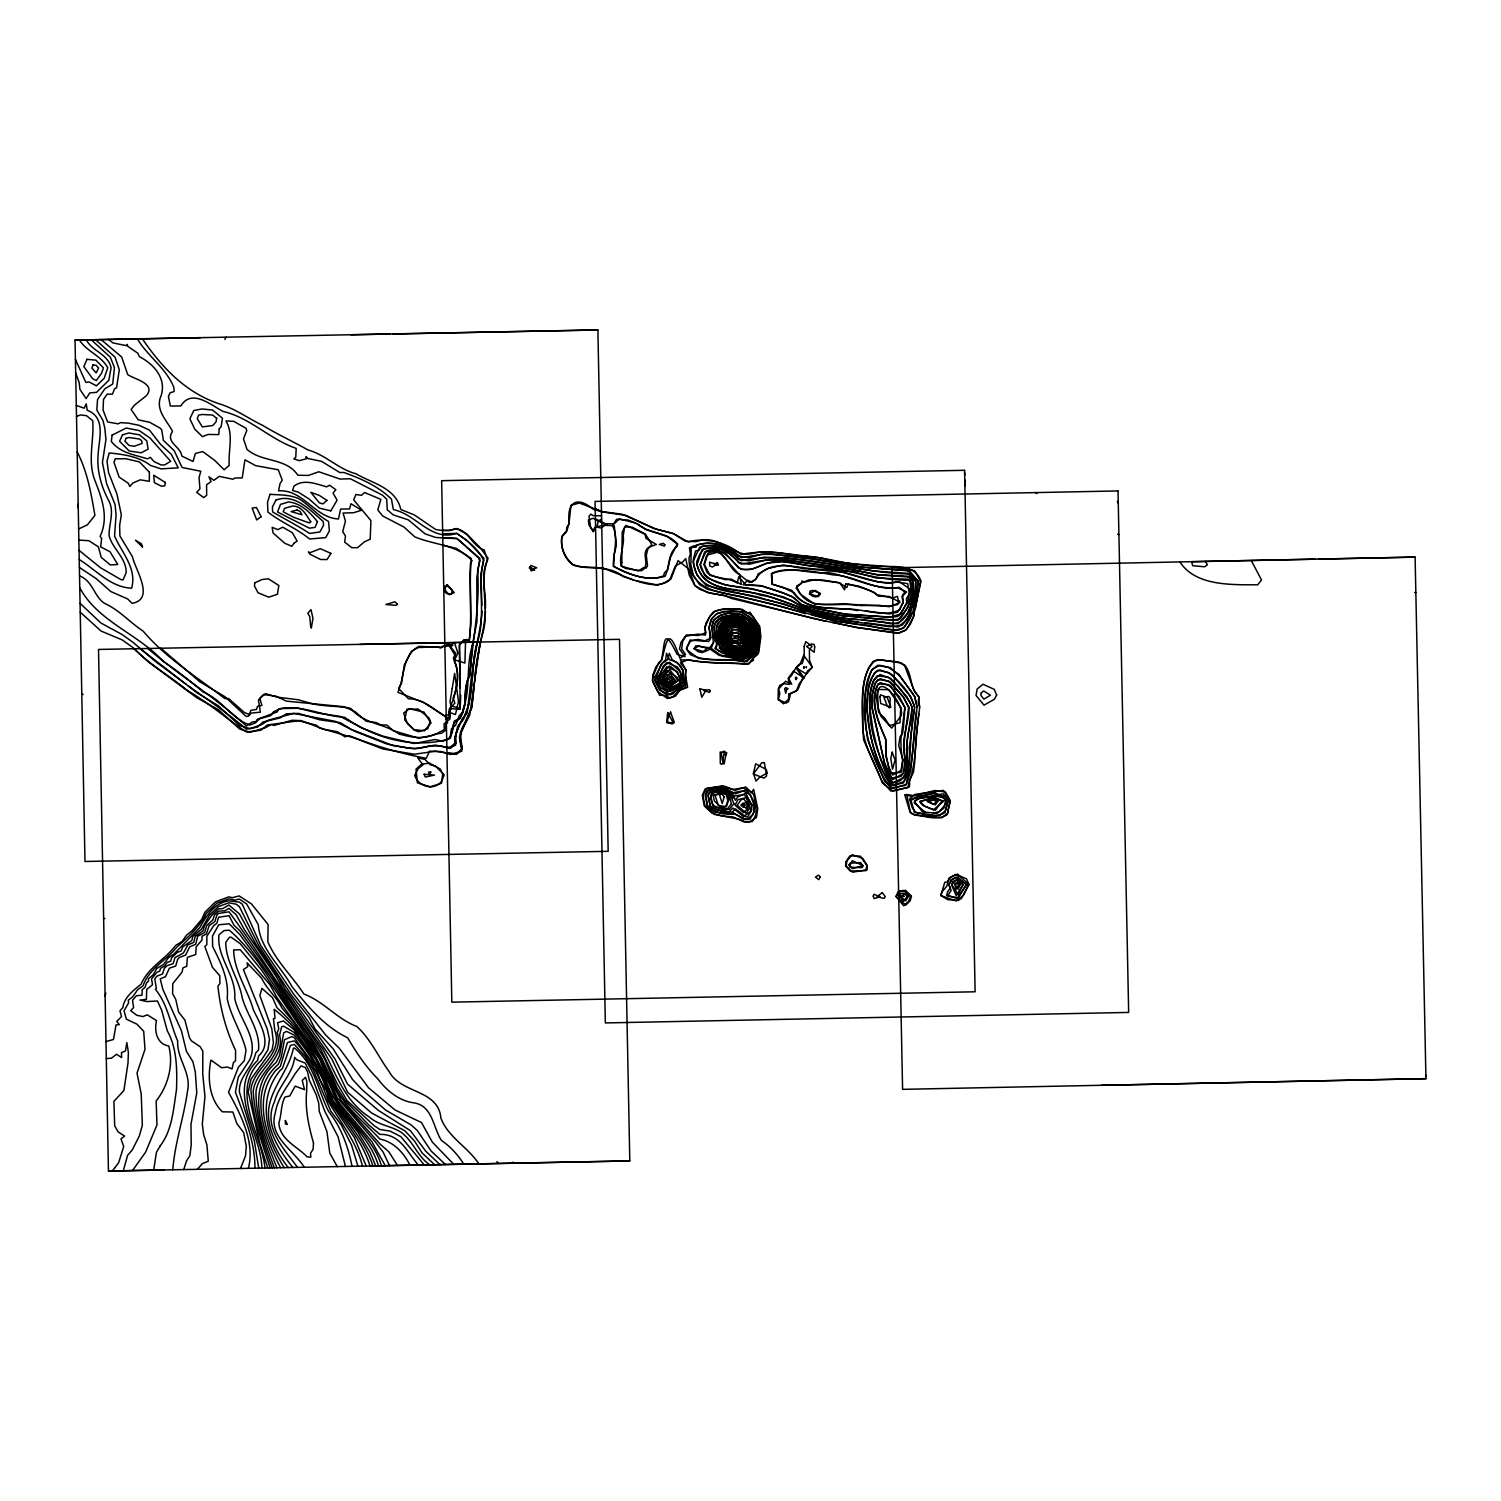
<?xml version="1.0" encoding="UTF-8"?>
<svg xmlns="http://www.w3.org/2000/svg" width="1501" height="1501" viewBox="0 0 1501 1501"><rect width="100%" height="100%" fill="white"/><g stroke="black" fill="none" stroke-linecap="round" stroke-linejoin="round"><path stroke-width="1.5" d="M481.896 605.391L480.958 573.532L483.735 560.492C478.144 548.653 467.355 540.454 456.698 533.38L442.682 533.887M485.348 608.712C486.718 592.67 479.701 575.558 487.487 560.417L484.241 549.966C472.027 546.27 468.725 530.172 455.704 528.577C449.137 531.073 442.401 530.998 435.59 529.421L414.276 514.918L400.823 509.496C395.964 487.825 372.267 483.322 355.868 473.734C338.363 469.138 325.361 454.672 307.893 449.944C293.145 441.519 277.422 434.371 262.9 425.496C248.153 418.46 235 408.478 218.771 403.656C185.599 392.53 161.695 367.332 142.351 338.794M866.978 708.172L868.516 685.844L871.368 678.283L875.665 672.11L880.018 669.971L890.618 673.686L893.358 676.163L910.788 696.802L914.766 707.215C908.687 732.169 913.34 759.675 903.339 783.034L890.693 785.229C876.171 762.564 868.404 735.19 866.978 708.172C869.548 735.134 874.595 765.078 892.87 785.717L903.996 781.571L907.805 774.929L909.7 759.769L909.25 747.517L914.484 709.335M916.698 711.455L910.788 770.238L908.574 777.743L905.741 785.323L890.75 788.138C867.034 755.341 856.452 708.941 871.556 670.347L877.729 665.243L888.311 667.42L899.005 674.456L914.691 696.708L917.055 707.159M918.912 713.575C915.347 735.828 916.942 759.468 909.644 780.764L909.475 786.824L892.964 791.14L882.288 782.847C874.839 761.532 860.392 742.226 862.925 718.735C863.488 699.522 859.229 675.15 874.783 660.984L879.811 659.765L900.919 662.917L905.047 665.431C912.589 674.887 909.475 688.227 918.8 696.633L918.199 702.599L919.719 707.102L915.891 738.661L914.634 762.958L913.49 772.152L909.343 780.764L908.143 787.612L890.806 791.046L882.025 781.308L863.525 739.712C862.662 715.733 858.928 690.441 868.741 667.664L873.038 661.491L877.616 659.633L898.761 662.129L904.559 665.431L914.015 690.366L918.668 696.633L919.588 707.102M224.869 339.432L226.013 337.2M465.516 642.372L464.897 663.029L454.69 659.858L457.899 653.01L454.409 642.578M471.652 684.512L468.518 705.564L463.509 719.317L458.912 725.208L454.916 737.31L456.304 743.295L450.675 748.173L446.848 747.329M474.26 684.456L471.933 706.821L459.437 737.216L462.214 748.961L456.379 753.671L446.96 753.164M912.176 612.821L904.221 627.474C890.131 633.947 874.22 624.848 859.435 624.378M914.147 612.783L913.846 616.123L906.454 629.632L899.268 633.028L858.14 627.718L813.504 618.581L724.551 595.597L710.236 593.158L699.635 589.199L694.982 585.69L688.715 568.973L678.039 560.605L671.041 578.823L664.511 582.838L657.494 585.127L636.386 580.793M140.25 648.732L196.894 692.674L218.17 705.639L239.597 725.565L250.16 728.679L262.206 724.27L268.585 720.086L293.802 713.407L334.986 721.268L355.399 731.55L387.183 744.121L408.31 748.098L418.835 748.455L429.305 746.185L439.812 745.828L447.579 747.854L455.591 745.246L454.597 739.993L457.655 726.578C476.455 704.476 469.607 671.547 476.567 644.83C486.812 616.873 476.736 586.384 483.979 558.353L467.355 540.867L456.698 533.343C431.181 542.086 416.434 514.224 393.375 509.627L391.442 499.158C378.346 486.118 361.047 478.65 343.823 472.459L339.864 472.571L321.552 461.351L308.043 458.518L305.941 456.623L306.636 458.687L299.374 460.638L293.84 458.95L295.791 457.186L296.185 448.367C269.955 439.437 249.992 417.597 223.03 411.443C210.891 404.932 191.453 388.29 180.889 405.945L170.363 406.058L168.412 396.414L170.12 392.755L174.078 391.573L173.91 387.577C166.367 368.233 147.849 356.544 137.398 338.888M472.459 676.444C472.74 654.061 480.902 633.084 481.971 610.869M474.841 678.733C476.061 655.712 484.091 633.816 485.48 610.794M183.741 1169.617L186.537 1160.836L189.858 1155.714L191.227 1144.869L190.965 1124.362L196.781 1092.934L195.299 1072.07L192.897 1061.676L186.443 1051.357L181.358 1030.587L162.783 989.178L160.232 978.783L165.485 976.719L169.425 968.164L175.711 966.044L177.587 959.608L179.163 957.525L185.636 955.086L189.614 946.887L195.712 944.26L197.625 936.305L204.718 932.402L206.613 925.685L212.954 919.832L214.399 915.103L218.527 911.145L224.869 910.788L228.94 908.386L236.107 914.672L244.288 929.419L276.222 976.551L282.826 988.596L331.815 1059.012L347.65 1092.315L371.573 1113.01L404.745 1130.685L414.426 1140.929L422.119 1152.956L434.69 1164.757M477.318 642.128L471.502 676.294L467.167 713.106L462.364 718.754L459.175 725.921L456.435 732.92L455.31 742.695L449.925 747.779L435.102 745.078L414.257 748.886L393.262 745.678L351.084 729.355L340.483 722.75L319.507 719.767L298.455 713.407L286.447 713.782L280.087 717.928L262.975 722L257.609 727.084L246.427 729.186C227.964 713.407 208.076 699.991 188.282 685.901M153.702 1170.18L156.404 1152.412L160.194 1145.826M105.126 996.157L105.745 992.968M123.326 1170.761L127.547 1155.47L132.332 1149.804L139.312 1136.013L142.351 1125.3L141.225 1093.985L137.023 1073.196L144.997 1049.255L143.702 1031.3L136.947 1024.151L126.384 1019.179L124.039 1010.792L128.636 1002.818L128.26 1000.266L132.857 996.626L137.698 989.647L143.027 985.894C148.768 968.839 166.086 960.602 176.818 947.131C187.663 937.318 199.821 927.074 206.256 913.415L216.894 903.133L228.752 898.855L235.094 900.112L239.241 899.024L246.689 904.034L258.266 924.691C260.048 949.195 280.95 966.212 292.001 986.682C307.836 1006.364 324.291 1026.553 347.707 1037.81C356.225 1052.464 365.794 1066.817 377.914 1078.994C386.789 1090.72 399.304 1101.19 414.445 1102.916C432.87 1106.293 433.076 1127.683 441.407 1140.404C450.638 1146.689 457.843 1154.813 463.828 1164.194M913.771 607.811L918.518 581.206L907.467 570.455L862.906 567.322L814.705 559.066L774.403 554.469L763.352 554.169L741.062 557.603C730.086 547.584 714.551 540.341 699.541 544.413L691.229 546.739L690.873 564.77L693.443 575.221L699.541 584.583L707.44 589.293L773.54 604.378L834.65 620.926L893.864 629.951L898.123 630.195L902.851 628.262C915.404 616.067 915.91 597.323 918.049 581.225L909.606 570.905L860.242 566.946L812.304 558.822L771.645 554.282L761.007 554.413L748.999 557.715L738.417 556.064C728.023 545.295 711.68 540.679 697.252 544.882L696.051 547.133L689.428 547.715L690.347 554.301L689.072 557.64C688.302 587.641 715.958 592.238 739.224 596.122C761.363 601.545 783.635 606.911 805.286 613.665M915.216 609.2L920.507 581.168L914.709 570.793C884.295 563.438 851.499 566.928 820.934 557.94C794.31 555.314 767.593 548.897 741.006 554.432C728.341 543.456 711.324 539.159 695.357 540.398L688.19 541.955L673.555 533.643L656.387 529.178L622.089 514.186L600.438 511.409L595.203 508.483M480.282 642.072L469.644 715.47L460.263 732.844L462.195 749.299L456.642 754.215L435.234 751.307L414.351 754.234L382.868 748.98L354.33 737.985L319.657 728.023L316.448 725.189L298.586 720.761L267.272 725.002L260.911 730.255L246.483 732C226.557 718.791 208.695 702.806 187.756 690.741C170.288 676.182 150.213 664.999 134.114 648.77M78.24 507.976L78.165 504.092M254.945 1168.247C255.189 1141.98 244.475 1116.444 235.413 1092.184L238.227 1077.268L249.26 1060.607C260.105 1039.311 238.621 1018.973 234.738 998.24C236.501 975.462 216.35 957.15 218.977 934.823L224.137 930.564L229.372 930.207C261.136 957.901 279.299 997.246 304.572 1030.568C317.799 1048.843 327.049 1068.637 335.924 1089.051C346.862 1108.564 364.856 1122.898 379.959 1139.071C393.881 1141.905 403.994 1153.068 409.998 1165.245M460.769 695.226L460.113 708.266L450.675 705.92C456.811 691.267 460.995 673.123 453.321 658.095L455.779 653.348L448.349 644.004L444.896 646.8M460.207 687.739L459.193 645.468L463.884 639.67L469.306 640.552L470.901 623.891L470.094 573.382L470.47 563.438L472.121 560.717C457.073 544.394 433.808 545.032 414.708 536.795L403.994 527.057L382.755 516.025L377.783 509.946L380.86 499.364L364.649 492.534L361.328 495.386L355.925 494.448L353.692 499.889L370.916 520.603L370.203 539.159L364.518 541.767L357.594 547.677L351.834 547.677L344.686 542.161L345.474 536.007L342.716 531.673L345.436 521.091L343.072 513.042L353.486 512.742L361.591 510.246L350.971 503.736L349.545 508.952L340.577 509.064L338.532 518.99C314.572 517.826 303.634 489.345 278.567 490.808L280.087 483.36L282.263 480.207L278.267 469.775L255.62 465.629L244.944 459.831L242.243 477.881L234.831 478.012L232.955 479.251L219.24 476.361L213.855 480.376L208.902 476.755L211.059 481.577L206.556 484.823L206.706 495.274L203.667 497.6L196.687 492.384L199.952 488.782L199.033 477.562L200.815 471.258L182.053 467.468L174.229 450.713L163.403 440.393L161.714 429.905L160.288 428.235L149.65 422.288L138.223 419.83L131.112 409.435L134.527 405.082L146.31 395.776C156.536 383.637 134.734 379.453 127.716 374.593L121.675 356.994L101.074 339.582M115.052 1167.572L118.654 1162.637L123.701 1146.52L120.999 1138.94L124.602 1136.069L118.072 1131.867L114.695 1125.825L113.888 1101.359L123.908 1090.495L128.017 1062.914L128.392 1052.464L126.834 1042.576L125.465 1051L121.506 1052.595L121.6 1057.548L116.59 1054.265L111.543 1058.13L106.308 1058.599M248.378 1168.36C255.17 1142.205 240.892 1114.643 228.546 1092.315L238.434 1067.211L244.307 1060.7L245.995 1050.212C241.811 1032.238 230.704 1016.721 227.195 998.371C229.184 979.403 220.853 962.76 212.598 946.456L212.485 936.005L218.79 924.766L229.24 923.828L239.916 934.616L272.169 978.952L290.012 1007.603L318.475 1048.824L324.591 1059.143L337.106 1088.094L345.08 1100.514L369.227 1125.356L379.866 1134.381C400.429 1133.837 407.015 1152.149 418.347 1165.076M473.565 642.203C465.197 663.367 471.201 688.321 463.134 709.222L462.965 711.906L459.231 715.733L455.647 725.171L451.463 728.754L450.112 737.704L443.058 741.175L435.009 739.543L414.145 743.502L382.605 736.072L361.516 727.835L340.371 716.446L317.705 713.05L298.343 708.247L281.006 708.566L273.595 711.68L270.724 715.639L259.598 718.754L256.746 721.474L252.318 722L246.37 725.959C215.675 697.515 179.613 675.919 147.886 648.507M240.498 1168.51L245.489 1155.958L246.314 1146.483L243.725 1132.692L236.802 1123.48L232.861 1112.016L222.392 1111.809C208.883 1098.676 207.401 1077.568 210.928 1060.044L221.529 1067.699L227.589 1067.061L232.036 1068.956L233.462 1062.464L235.507 1060.869L235.601 1050.419C225.957 1030.305 220.14 1008.165 217.926 986.063L219.915 983.624L219.765 975.706L212.467 967.338L204.849 946.606L206.8 944.673L206.913 936.117L213.761 925.554L216.744 923.471L218.639 917.205L229.09 915.741L233.95 925.16L239.841 930.714L272.507 976.626L291.851 1007.565L320.557 1048.786L337.012 1083.328L347.031 1100.477L373.993 1125.581L379.772 1129.427L390.279 1131.172L400.861 1136.651L424.295 1164.964M132.538 1170.499L145.559 1152.243L156.967 1125.018L156.16 1100.965C168.074 1085.842 173.722 1065.091 168.769 1045.972C156.573 1044.114 154.134 1030.53 156.517 1020.605L147.248 1014.826L142.97 1016.571L136.779 1015.276L130.718 1010.661L133.608 1007.603L132.501 1000.191L136.403 995.763L142.032 995.182L142.201 989.572L144.884 987.677L146.629 982.667L148.655 981.054L148.299 979.008L152.989 974.975L156.817 968.408L163.44 964.524L168.431 957.732L173.891 954.054L199.783 927.674C206.012 916.248 214.455 902.908 228.79 900.806L239.297 902.12L242.261 904.127L260.78 945.517L293.389 993.775L325.604 1034.921L339.432 1048.411L368.495 1087.756L395.044 1109.99L421.518 1122.56L432.382 1142.186L453.827 1164.382M453.377 642.597L450.882 646.274L443.639 645.749L441.219 647.25L418.967 646.368C401.818 655.299 404.857 676.763 397.896 692.299L423.826 702.618L445.009 716.258L447.598 722.638L446.266 723.782L445.29 730.349L441.819 733.201L434.896 734.177C423.451 739.918 410.842 737.16 399.153 734.027C384.068 723.182 363.824 724.139 350.671 708.397C337.106 705.508 322.302 706.915 308.718 702.768L298.192 699.747L277.216 697.158L265.471 693.65L259.767 698.415L261.924 705.357L257.459 706.446L256.521 709.429L250.855 710.367L248.716 716.052L246.183 716.484L224.869 696.689L199.689 681.717L160.87 648.244M112.143 1170.968L115.033 1167.59M160.213 1145.807C172.315 1130.309 173.459 1108.62 176.499 1089.745C177.156 1070.044 177.156 1048.336 167.286 1030.849L161.62 1010.079L157.436 1000.979L146.985 1001.561L139.912 1000.041L146.404 999.385L146.704 989.478L152.52 984.769L151.545 978.952L156.892 972.273L159.706 971.166L160.569 968.333L164.829 965.837L167.174 962.366L170.664 961.203L171.677 957.676L177.456 952.291L181.246 950.865L182.653 947.018L191.809 940.527L192.803 936.399L201.415 929.25L209.465 915.197L218.452 906.623L228.827 902.776L236.276 904.24L239.372 906.66L258.716 945.574L291.438 995.163L309.3 1017.678L315.004 1028.842L332.941 1048.542L352.529 1079.482L362.154 1089.745L385.757 1110.158L411.105 1124.906L417.259 1130.441L431.143 1151.042L445.516 1164.551M197.325 1169.354L202.429 1163.594L208.264 1161.211L206.913 1144.944L203.629 1134.568L202.297 1124.136L204.962 1096.574L202.729 1073.928L202.804 1051.056L200.196 1046.741L191.415 1040.831L189.558 1037.96L184.886 1020.061L178.6 1012.049L175.73 999.366L172.634 993.831L172.746 983.699L182.053 972.123L182.953 967.901L186.706 966.344L187.381 957.375L195.712 954.505L196.181 946.775L201.978 940.039L202.035 936.211L206.35 933.997L209.146 925.629L214.849 921.652L216.857 915.047L218.564 913.415L229.015 911.801C261.53 956.024 290.162 1004.15 322.64 1048.749C335.886 1072.99 344.367 1100.965 369.058 1116.819C378.083 1125.15 390.541 1125.694 400.767 1132.054C413.075 1140.722 417.278 1156.445 429.793 1164.851M601.62 518.952L598.205 521.222L596.966 526.701L594.452 527.92L593.345 531.542L588.88 524.825L588.411 520.134L593.083 518.22L603.702 523.624L614.228 523.849L619.313 518.914L635.242 522.911M446.304 719.711L450.356 716.409L449.625 709.992L448.611 715.32L446.21 714.757M446.698 739.505L450.488 737.704L454.428 720.893L460.3 718.341L464.691 705.639L465.385 690.254L467.036 681.548L469.982 675.037L472.271 645.392L476.98 621.452L476.811 577.716L479.87 558.447L456.792 538.334L442.757 537.714M443.714 586.797L447.204 585.484L452.27 590.456L451.294 594.396L447.354 593.158L443.733 587.698M76.495 416.434L80.472 414.951L86.458 415.683L92.724 420.693C94.338 440.468 87.189 460.826 94.938 480.526C102.012 498.707 108.991 517.263 100.135 536.326L101.636 538.634L100.642 546.852L110.08 551.805L117.735 564.47L110.323 564.958L101.224 557.359L98.428 546.889L88.84 540.698L78.859 540.116M105.989 1041.6L113.457 1039.48L116.027 1024.902L119.348 1024.639L116.759 1021.374L121.543 1016.515L119.967 1010.867L122.857 1007.509C124.283 997.096 133.514 990.379 141.169 984.112C148.017 967.582 165.223 959.42 175.617 945.48L182.109 941.446L186.387 935.311L192.147 930.601L201.772 919.344L204.98 912.176L215.525 901.82L228.715 896.904L232.542 897.654L239.166 895.928L251.474 903.94L268.097 924.503L267.835 941.765C276.353 961.634 292.564 976.532 303.877 994.037C323.503 1001.261 336.974 1018.973 356.844 1026.496C370.747 1039.124 378.214 1056.648 389.134 1071.583C401.142 1094.041 438.179 1088.976 440.9 1118.057C447.973 1137.214 467.956 1147.045 478.875 1163.894M1414.636 592.501L1415.837 592.388M78.652 528.952L87.358 524.881L94.901 515.387C91.298 494.148 87.358 471.314 77.189 452.026M350.953 334.779L389.735 334.029M392.981 333.972L597.886 329.957L608.168 851.33L84.975 861.48L75.05 340.089L597.886 329.957M1415.105 557.115L892.101 567.81L902.589 1089.351L1425.95 1078.656L1415.105 557.115L1318.572 559.104M1192.057 561.712L1315.101 559.179M359.902 644.417L478.556 642.109M1101.415 1085.336L1425.95 1078.656M164.022 1169.992L108.447 1171.043L98.522 649.445L619.5 639.332L629.801 1160.93L370.015 1166.014C362.435 1141.192 344.986 1121.829 330.689 1100.796C323.184 1076.761 310.876 1054.227 294.196 1035.052L286.485 1031.375L283.689 1032.894L279.58 1055.484L276.165 1062.445C243.687 1089.895 263.895 1135.544 276.991 1167.816M75.05 340.089L200.59 337.687M108.447 1171.043L629.801 1160.93M859.923 605.597L878.723 605.259L889.267 606.723L899.812 602.576L899.662 600.982L898.724 601.638L889.061 596.479L878.535 596.216C870.449 588.598 858.572 587.172 848.178 584.039L846.827 587.585L839.19 582.801L815.118 579.649L804.649 582.088L802.078 581L801.196 583.57L796.599 586.028C805.906 614.228 836.564 600.888 857.69 605.503M865.458 610.907L889.418 613.965L897.748 612.202L903.227 602.501L902.608 595.09L904.878 591.976L899.399 587.36C874.708 590.737 851.874 576.384 827.82 572.538C809.039 574.677 788.813 564.789 771.42 573.663L772.002 584.152L783.728 587.698L794.348 592.97C808.57 613.909 836.489 605.71 857.803 610.626M103.644 918.499L104.826 918.499M596.385 567.678L603.158 568.11L633.422 580.043M859.229 617.436L897.917 620.194L908.199 606.967L911.576 591.844L909.906 581.394L907.636 579.161L875.965 578.035L854.857 571.994M861.968 620.044L898.198 623.816L907.692 612.915L910.863 605.053L913.527 591.807L912.12 585.671L912.796 581.337L907.58 576.215L875.909 574.527L854.726 569.967L788.475 560.079L766.786 559.929L749.13 564.263L738.567 562.781C730.762 551.036 715.621 544.769 702.149 549.572L697.064 564.657C703.444 594.058 738.867 586.178 760.294 595.165C782.678 597.923 801.553 611.151 823.955 613.759C845.307 621.264 868.46 618.318 890.187 623.759C910.507 624.904 914.616 596.46 913.152 581.319L909.7 577.097L878.104 574.902L846.433 568.673L779.357 559.235L769 559.573L741.194 564.057L729.205 553.531L719.861 548.691L713.857 547.846L704.044 548.728L699.841 554.113L696.558 562.125C702.468 596.76 748.324 587.116 773.428 598.017C800.652 607.699 828.533 618.093 857.972 619.481M864.707 622.652L898.048 627.043L905.703 620.682L909.737 614.247L915.46 591.769L915.685 581.262L909.644 573.982C853.187 573.157 797.406 549.704 741.138 560.774C730.799 549.516 714.814 542.33 699.691 547.227L693.124 561.543L693.631 564.714L697.083 575.146L706.296 585.465L784.047 603.984L805.249 611.77M601.563 515.856L593.026 515.575L590.812 514.111L588.992 516.325L590.55 526.832L593.345 531.542L595.522 526.945L603.74 525.256L614.265 525.763L616.386 545.257L614.115 555.089L613.703 566.309C628.544 575.089 647.85 581.243 664.999 576.346C669.971 566.74 667.438 553.344 677.176 546.289L677.72 544.056C666.763 531.523 649.389 534.093 637.156 523.868M857.934 617.117L836.864 615.185L805.174 607.98L783.916 597.098L752.207 588.73L725.865 585.071L707.215 577.979L704.438 574.996L700.479 564.582L704.588 551.918L717.215 550.173L725.771 553.588L738.661 568.016C753.314 574.451 764.422 559.911 779.282 561.58C792.059 561.018 803.954 566.421 816.6 566.402C848.215 569.104 878.047 580.737 909.756 580.212L910.713 581.375C914.803 594.996 908.124 608.337 900.037 618.956C881.969 622.127 863.507 615.654 845.101 616.292C827.276 612.108 806.938 611.733 792.04 600.494C774.647 594.865 757.236 589.161 739.055 587.323C723.989 584.752 704.138 582.294 699.954 564.601L706.296 550.886C722.413 545.182 730.593 561.055 741.306 569.442L751.813 569.329L766.298 563.269L781.833 561.599L854.688 572.012M858.028 621.846C825.7 619.951 796.037 606.704 764.985 599.368C739.637 589.18 693.781 597.023 693.406 559.104L695.582 550.905L698.866 550.323L701.793 546.57C715.245 543.118 729.861 548.916 738.492 559.423L749.074 560.849L763.896 557.171L786.092 557.809L875.383 571.13L907.523 573.269L915.685 581.262C915.385 596.572 913.208 613.496 901.97 625.335L889.661 626.743L834.594 618.862L811.253 612.727M858.065 624.21L836.976 621.32L811.722 614.828M933.453 813.204L939.382 811.647L943.904 808.12L945.911 801.009L943.679 797.444L933.097 795.661L919.381 798.344L914.522 801.647L922.627 811.985L937.149 813.336C946.005 804.968 951.803 798.757 935.123 795.136C930.282 799.17 914.428 795.905 914.24 802.997L925.291 812.266M722.506 816L733.07 816.919L743.708 821.854L749.9 821.591L756.429 817.538L757.78 808.551L753.615 789.301L751.776 792.509L743.033 787.781L732.526 789.582L721.906 785.886L705.076 789.057L702.337 795.399L704.269 805.849L711.887 813.092L722.469 815.981M442.607 530.191L449.212 530.641L456.604 528.596L467.224 534.356L480.358 547.94L488.069 558.278C478.031 583.007 490.902 610.776 481.821 636.293C475.798 660.065 474.748 684.625 471.408 708.847L461.576 729.317L459.756 739.88L461.801 751.232L450.506 754.515L440.619 751.494L429.586 751.175L426.228 758.286C399.791 753.464 374.087 745.565 349.039 735.603L344.986 736.86L337.444 731.737L323.803 729.28L301.307 720.63L292.076 720.274L274.101 725.396L271.118 724.533L265.658 727.591L250.235 732.282L239.653 729.054L218.245 709.523L196.987 697.89L148.111 661.716L132.932 647.55L122.275 639.933L101.074 631.058L80.228 612.183M442.908 545.144L456.435 548.409L471.352 558.616C468.687 585.409 472.421 613.29 469.306 640.327L466.079 639.464L459.662 643.591L460.132 709.354L449.606 708.528L454.841 703.237L453.246 697.909C457.317 686.276 460.056 672.88 454.296 661.416L455.328 655.768L449.85 646.818L452.908 645.299L448.349 644.323L440.431 648.057L437.879 646.912L418.385 647.494L411.48 651.171L404.332 664.924L401.593 682.936L398.591 688.452L408.46 698.791C425.046 698.922 435.459 711.493 449.118 718.379L449.568 708.51L449.962 719.035L444.052 723.82L444.352 729.655L434.164 734.946L418.629 738.154L393.168 730.668L386.826 725.039L380.841 724.908L376.263 722.581L366.375 721.324L355.005 711.587L344.404 706.783L286.447 701.155L275.884 696.145L263.463 694.513L258.435 699.991L260.405 712.187L250.629 713.125L249.898 714.757L244.363 712.487L228.565 698.528L224.794 698.565C196.987 676.876 166.273 658.451 143.139 631.133C129.799 622.333 119.273 609.95 104.47 603.327C94 596.46 92.818 580.756 79.534 575.915M602.595 568.654C592.689 566.065 582.594 568.635 572.969 564.564C564.038 558.653 560.567 547.021 561.899 536.776L566.402 531.898L566.796 527.301L568.935 523.999L570.999 505.349L579.33 503.041L603.477 512.066L626.555 515.575L653.498 528.427L673.461 533.643L685.394 541.261L695.957 541.598L702.768 539.872C722.056 537.208 735.434 559.122 754.215 553.025C771.289 549.085 788.757 555.708 805.943 556.214C825.925 557.303 845.082 564.376 865.158 564.995C883.282 570.192 912.927 558.841 920.995 581.168L913.19 617.549L910 624.791L905.178 630.476L897.373 633.309L855.87 627.324L831.967 622.24M595.559 526.72L600.756 527.958L606.61 524.468L595.409 518.858M1117.663 534.225L1118.92 534.525M826.469 621.395L731.362 598.392L724.551 595.597L707.515 592.52L694.963 585.69L689.315 575.296L685.732 558.56L682.767 561.918L675.337 566.027L669.596 580.193C655.562 590.343 637.737 580.624 623.196 576.609C608.449 564.02 589.443 570.68 572.969 564.976C564.995 557.603 559.592 547.039 562.068 536.007L567.022 530.472L569.254 522.329C566.515 502.235 577.247 495.499 592.914 509.12L601.469 511.597M76.288 405.439L84.15 408.178L86.232 403.938L87.208 410.28C105.558 417.128 99.385 437.617 98.316 452.176C96.327 469.269 100.942 486.418 109.123 501.353C114.432 512.348 108.916 524.037 109.066 535.463C112.237 548.728 126.347 557.715 126.197 572.613L123.044 579.911L121.131 579.705L100.717 567.885L79.046 550.36M81.786 693.912L83.137 694.531M1035.54 492.609L1036.853 493.548M79.234 559.554C96.139 569.967 110.736 587.416 131.638 588.186C137.135 568.429 121.9 552.875 114.564 536.063L116.065 514.974L115.052 504.467L106.59 483.585L102.443 462.608L105.952 439.512L104.77 428.048L102.987 420.505L96.814 410.054L97.546 399.566L104.77 388.89L112.688 384.05L114.47 367.67L110.342 357.219L91.205 339.77M79.384 567.453L96.045 578.504L110.83 591.563L127.641 598.955L132.088 603.327C155.579 599.274 134.977 569.217 132.463 556.758L119.892 535.951L119.63 525.425L121.337 514.881L116.909 493.904L108.56 472.646L107.003 461.182L109.198 452.964C123.382 454.315 139.161 456.567 150.475 465.441L161.057 468.856L178.244 467.862L171.302 454.315L160.588 444.409L149.481 430.149L139.199 425.346L128.654 423.207L120.568 422.625L118.147 423.864L107.603 421.95L103.062 409.979L103.494 399.454L107.078 394.181L112.425 394.125L114.639 388.703L116.571 387.783L119.311 369.771L115.033 357.125L95.482 339.695M186.218 684.362L155.579 661.566L132.838 642.203L122.163 634.567L100.923 623.028L80.06 603.327M108.504 339.451L112.856 342.885L126.478 345.68L127.153 344.386L127.829 346.356L137.829 353.223L139.405 356.656C155.11 364.781 167.906 380.335 160.1 398.365C156.385 411.368 167.211 420.955 172.521 431.369C164.941 442.401 180.739 446.341 181.846 456.098L193.029 461.445L195.411 453.415L202.785 451.576L214.774 460.469L224.156 469.775L229.221 465.348C228.058 450.469 233.968 434.727 225.976 420.918L233.743 421.349L246.033 428.292L246.764 430.618L243.5 438.855L246.971 449.324C261.831 462.664 286.128 457.449 297.855 475.235L308.38 475.423L318.812 471.764L339.995 479.063L350.352 478.763L382.361 495.105L386.733 499.233L387.239 509.758L393.243 514.899L408.31 519.871L425.158 533.887L435.74 537.489L456.792 538.671L458.631 539.947L478.2 557.64L479.982 560.567L477.562 570.249C480.264 605.766 472.534 639.764 469.982 674.925C460.976 689.447 471.033 713.913 453.771 722.844L452.401 731.85L449.137 739.017C412.794 749.187 375.062 738.417 344.611 717.29C322.452 716.24 300.5 703.8 278.586 709.072L277.31 711.849L257.14 719.411L255.658 722.788L250.104 725.058C231.717 719.26 221.81 699.26 203.442 692.224C190.552 681.323 177.362 670.741 163.29 661.416C137.961 633.722 97.846 621.62 79.759 587.754M439.981 1164.663L425.702 1151.154L410.317 1130.572L378.233 1110.308L347.481 1084.06L334.967 1058.937L285.077 989.046L278.079 976.513L256.652 945.611L239.522 914.015L228.884 904.99L222.636 908.649L218.489 908.874L211.941 915.141L204.511 925.723L203.067 930.826L195.205 936.343L193.76 942.384L187.775 944.973L183.441 952.985L174.942 957.619L173.197 963.623L167.23 965.631L164.322 968.258L162.596 973.943L156.967 976.157L154.772 978.877L156.404 988.502L155.391 989.309C167.662 1004.113 170.307 1023.888 177.7 1041.094C176.649 1058.43 191.209 1072.558 187.663 1090.214C184.004 1116.838 174.848 1142.861 172.784 1169.823M79.422 339.995C86.626 351.553 101.355 355.624 107.753 367.783L104.113 378.383L96.402 385.832L89.122 381.967L85.82 382.38L75.425 359.377M86.27 339.864C92.349 351.403 108.147 354.011 111.112 367.726L108.823 380.316L96.514 392.343L89.76 392.924L86.139 398.628L79.909 389.378L79.215 382.755L75.669 372.83M297.554 1167.422C283.689 1148.34 262.619 1127.476 274.439 1101.884C278.454 1085.617 292.808 1074.209 294.628 1057.342L296.635 1059.687L305.21 1063.121L311.701 1076.048L324.835 1111.34L338.044 1136.707L345.436 1166.502M304.328 1167.29C293.652 1150.141 267.835 1136.463 275.302 1112.86C277.723 1097.55 287.517 1086.705 294.946 1073.984L301.063 1065.86L305.285 1067.549L307.574 1072.108L309.394 1080.326L316.298 1094.998L318.756 1103.31L319.263 1111.453L326.955 1131.679L329.77 1153.012L337.275 1166.652M496.981 1161.586L498.182 1163.519M292.845 1167.515C277.535 1148.396 262.131 1123.911 271.137 1098.601C277.047 1080.908 289.693 1066.761 293.389 1048.261L294.44 1047.979C313.953 1063.721 317.949 1090.026 328.475 1111.265C341.177 1127.157 348.251 1146.858 352.022 1166.371M288.248 1167.59C266.277 1139.784 256.033 1099.877 280.162 1070.438L282.432 1068.468L290.425 1045.409L294.365 1044.415L305.078 1056.441L313.277 1069.8L330.839 1111.228L341.346 1125L351.534 1145.019L357.932 1166.258M512.873 1162.074L513.53 1163.219M1205.528 561.449L1207.367 564.845L1204.59 566.778L1192.695 565.708L1191.588 561.73M397.521 1165.489L388.89 1151.867L380.072 1144.062L341.159 1100.589L326.317 1071.733L322.077 1059.199L261.53 970.04L240.085 943.51L231.023 937.168L229.503 937.243L225.75 942.365C225.844 962.103 238.903 978.821 242.299 998.09C247.196 1015.577 260.592 1031.056 258.491 1049.987L255.677 1053.027C253.012 1067.192 238.415 1076.386 239.428 1092.109L254.363 1140.985L258.735 1168.172M1251.234 560.492L1261.515 579.986L1257.707 584.808C1231.646 584.677 1195.678 586.291 1179.936 561.956M381.442 1165.789C372.867 1135.769 343.166 1118.433 332.115 1090.326C318.869 1059.837 302.208 1029.986 277.085 1007.865L272.525 997.64L261.887 988.352L259.861 995.595L271.812 1028.842L273.407 1042.801L272.056 1049.724L250.967 1079.238L248.209 1091.94L259.973 1143.912L267.797 1167.984M1117.326 501.334L1118.283 503.285M366.244 1166.089L354.236 1137.345L329.357 1100.815L326.674 1090.871L320.032 1080.12L315.754 1067.305L294.252 1037.679L291.888 1036.572L284.496 1039.724L281.231 1057.079L278.248 1064.453C246.689 1091.189 264.758 1137.139 280.574 1167.74M284.158 1167.684C266.84 1139.278 251.755 1099.576 275.677 1070.532L280.349 1066.46L287.46 1042.557L294.309 1040.85C310.444 1057.98 320.782 1078.787 328.044 1100.833C340.183 1122.148 356.581 1141.623 362.473 1166.164M389.566 1165.639L383.074 1151.98L375.212 1141.698L337.293 1097.813L320.82 1059.218L276.878 997.414L270.067 984.9L240.216 949.72L233.631 949.927C234.043 971.166 247.703 989.628 253.369 1009.854C259.429 1022.744 272.826 1043.627 258.66 1055.897L257.553 1060.438C225.732 1091.096 261.155 1132.542 261.868 1168.116M385.269 1165.714L371.948 1141.754L337.275 1100.665L319.563 1059.237L293.952 1022.294L281.775 1007.771C276.522 996.795 266.84 989.272 261.699 978.296L247.046 962.798L247.759 966.663L243.406 969.552L267.197 1028.936L269.486 1039.33L267.985 1049.799L261.249 1060.363C228.715 1090.308 261.38 1133.105 264.983 1168.041M378.458 1165.845C368.852 1133.011 336.881 1113.761 326.505 1081.639C315.773 1053.758 297.949 1027.697 274.195 1009.347L275.002 1018.335L273.426 1018.841L274.833 1030.455C283.614 1055.447 253.631 1067.042 250.93 1089.463C252.581 1116.425 261.831 1142.411 270.142 1167.947M375.719 1165.902L370.053 1152.224L357.519 1131.585L333.316 1100.74L315.773 1059.312L304.834 1044.283L294.083 1029.761L283.445 1020.924L277.535 1022.8L278.773 1028.71L277.216 1032.726C284.477 1057.436 255.245 1069.068 253.219 1091.659C254.964 1118.02 263.275 1143.33 272.263 1167.909M914.522 707.215C910.807 692.805 899.681 681.604 888.423 672.523L877.822 670.234L874.37 673.048C868.966 683.274 866.096 695.376 867.146 707.29M372.942 1165.958C364.818 1141.079 347.05 1121.528 332.002 1100.758C323.634 1075.936 311.514 1052.407 294.14 1032.407L283.558 1026.159L281.663 1026.759L279.599 1035.015C285.228 1058.787 258.51 1070.232 255.977 1091.79C255.845 1118.151 265.095 1143.593 274.383 1167.872M1425.875 1075.148L1425.894 1076.142M964.636 472.44L964.693 475.348M964.787 479.813L964.899 485.836M865.946 726.728L867.634 739.637L884.539 781.27L892.926 788.419L906.735 784.197L906.829 780.82C914.935 757.799 912.345 731.475 917.242 707.159L914.747 696.708L912.026 692.524L899.662 676.032L890.487 667.757L879.924 665.337L872.494 669.09C861.874 686.407 865.083 707.44 865.946 726.728M901.032 749.449L902.57 759.919L901.763 771.233L900.975 772.433L890.449 773.165L885.871 756.054L885.74 739.261C878.61 722.413 868.723 701.793 878.104 683.874L888.667 684.625L899.568 697.027L904.84 707.403L900.881 739.543L901.032 749.449M903.79 749.393L904.897 759.862L903.471 772.865L901.05 776.505L890.543 778.175L885.065 765.566L871.968 708.059L871.33 697.59L875.758 682.486L880.205 678.677L890.787 682.336L903.227 696.952L908.949 707.327C909.231 721.606 902.533 735.04 903.79 749.393M906.529 749.337C907.467 761.457 909.287 784.779 890.618 782.321C881.275 766.035 876.903 747.292 872.813 729.036C870.749 711.493 864.82 690.723 877.184 675.731L888.517 677.251L898.33 686.557L910.113 702.487L911.97 707.271L911.482 717.759L907.692 735.734L906.529 749.337M623.234 535.838C624.641 546.214 618.806 555.708 621.189 566.158L638.394 570.943L643.723 567.547L646.218 568.11L647.494 565.633L646.293 555.164L647.832 549.103L651.79 544.563L645.505 534.206L632.39 527.264L624.604 526.87L623.234 535.838M764.347 762.677L766.655 775.867L763.934 778.156L753.314 773.972L761.795 762.733L764.347 762.677M149.406 472.233L149.312 481.296L140.25 479.832L132.763 483.078L129.855 486.474L128.167 483.172L119.161 477.13L113.982 462.402L115.239 458.799L125.896 458.724L139.424 461.914L149.406 472.233M904.296 740.706C902.57 751.551 908.18 763.371 903.133 773.54L892.739 779.694L884.427 762.808L872.306 708.059L872.644 691.961L874.708 683.649L878.01 679.578L888.592 680.947L903.283 696.952L908.63 707.327L904.296 740.706M906.848 743.145L907.505 759.825L906.079 773.278L903.227 777.762L892.814 782.997C875.758 753.633 862.737 714.195 873.563 680.385L880.111 674.512L890.712 678.433L907.017 696.877L912.27 707.252L906.848 743.145M863.15 865.645L852.455 868.647L849.679 865.908L852.287 860.692L863.15 865.645M867.222 865.552L867.165 869.717L852.53 872.212L846.189 865.983L846.977 860.655L852.174 854.688L862.775 858.422L867.222 865.552M679.521 669.934L682.505 680.366L681.998 684.662L667.288 692.242L657.701 680.854L662.973 666.482L666.707 662.71L677.345 666.894L679.521 669.934M682.599 669.878L682.505 674.85L684.475 680.328L683.781 686.37L667.363 695.395L661.735 691.267L655.412 679.822L660.928 664.511L665.656 659.708L666.519 653.254L669.446 659.633L677.251 662.448L682.599 669.878M685.657 669.802L685.544 688.058L678.715 690.929L673.03 696.67L667.42 698.547L657.607 691.361L652.503 680.966L652.597 677.12L658.864 662.541L661.585 659.802C665.131 642.541 663.01 625.429 677.101 654.398L685 656.669L679.465 648.939L680.966 642.522L685.282 636.349L697.777 634.154L705.489 635.073L705.076 627.456L708.904 617.774L713.444 611.826L721.606 609.35L739.486 608.993L746.954 613.008L750.087 612.277L759.15 626.386L759.994 636.856L757.911 654.323L753.446 657.963L753.371 660.29L746.804 664.286C727.666 661.791 707.478 664.324 688.227 659.746L680.497 662.654L685.657 669.802M722.544 628.206L722.375 637.606L727.385 648L732.413 650.871L742.939 651.472L745.565 650.289L749.975 637.062L746.616 626.63L742.376 622.915L731.831 621.677L727.31 622.483L722.544 628.206M724.007 629.613L723.857 637.569L729.918 648.151L740.312 650.646L742.62 650.008L746.935 643.854L748.793 637.081L744.984 626.668L742.395 624.397L731.869 623.234L728.679 623.797L724.007 629.613M725.471 631.002L725.339 637.55C727.629 651.903 748.267 654.474 747.536 637.099L742.432 625.879L730.068 625.129L725.471 631.002M726.916 632.409L726.822 637.512L732.3 645.824L742.826 646.068L746.316 637.118L742.47 628.075L731.437 626.442L726.916 632.409M728.379 633.797L728.304 637.493L732.263 643.479L742.77 643.103L744.721 639.182L742.526 631.114L731.981 628.994L728.379 633.797M729.842 635.204L732.225 641.115L742.714 640.158L743.877 637.175L742.601 634.154L732.038 632.259L729.842 635.204M731.287 636.593L732.169 638.769L733.651 638.863L742.639 637.193L732.113 635.523L731.287 636.593M747.367 804.986L746.053 808.27L742.582 805.08L745.941 802.059L747.367 804.986M749.562 804.949L749.487 808.364L746.166 813.392L737.216 805.193L740.837 800.071L745.847 797.387L749.562 804.949M751.738 804.911L751.626 810.427L747.611 816.863L746.241 817.013L735.546 808.926L732.094 812.266L714.532 809.621L710.179 805.737L708.003 795.286L709.054 792.847L716.559 789.732L721.962 789.17L731.681 794.817L732.694 798.626L733.97 796.093L744.177 794.573L751.87 804.911L750.312 811.703L743.614 816.619L732.882 808.063L729.054 811.947L722.413 811.685L711.774 807.257L710.179 805.737L708.247 795.286L710.198 791.271L724.664 789.807L733.07 794.779L735.377 800.296L737.685 797.05L745.753 793.297L751.738 804.911M753.915 804.855L753.765 812.473L750.012 819.171L746.278 819.602L735.659 814.368L714.57 812.06L707.553 805.793L705.808 795.324L708.547 789.695L714.12 788.625L724.627 788.006L735.246 793.898L745.697 790.108L750.312 794.442L753.915 804.855M756.091 804.817L755.904 814.518L752.414 821.46L746.335 822.173L739.28 819.171L714.626 814.499L704.926 805.831L702.843 795.38L706.896 788.119L724.589 786.224L735.19 790.352L745.641 786.937L753.577 794.385L756.091 804.817M803.692 655.262L800.221 663.911L796.712 667.607L804.142 677.814L807.576 670.947L812.397 667.288L803.692 655.262M767.105 773.128L759.806 777.105L756.035 781.083L753.389 773.39L755.697 763.784L766.317 769.525L767.105 773.128M310.669 626.386L311.326 628.168L312.959 618.262L310.97 609.594L307.799 613.309L309.713 616.498L310.669 626.386M804.18 646.462L804.217 656.95L802.247 663.48C794.01 665.131 794.723 674.324 788.625 678.264L791.721 684.25L785.605 681.266L778.587 688.94L779.826 693.424L778.456 699.447L786.036 703.106L788.475 701.717L790.652 693.5L797.688 689.972L802.847 677.964L796.037 667.795L806.487 674.024L812.21 667.288L809.489 660.14L809.414 649.764L812.041 646.312L805.831 641.659L804.18 646.462M452.195 688.509L450.037 701.717L451.388 708.209L448.93 712.187L455.441 714.532L458.518 701.549L454.634 673.33L452.195 688.509M712.074 627.324L714.063 640.646L711.324 648.076L698.509 646.312L693.725 648.657L704.213 651.79L711.624 648.601L722 656.181L743.108 659.896L751.1 655.581L753.427 649.839L755.829 636.931L753.802 626.48C746.616 615.729 731.325 612.558 719.917 618.018L714.889 623.497L714.082 627.268L716.896 646.012L715.133 648.244L719.223 651.078L722.244 651.096C729.467 656.838 739.712 659.765 748.38 655.505L754.684 648.732L757.029 640.702L755.416 626.461L752.883 622.84L742.207 614.81L728.304 613.14L719.917 615.391L713.932 619.951L712.074 627.324M714.288 627.268L714.945 637.756L717.009 643.479L715.264 648.244L721.943 653.104C731.193 653.929 741.119 661.847 749.993 654.53C757.161 641.978 758.286 623.459 742.245 616.949L731.7 615.11L721.831 617.23L715.696 621.639L714.288 627.268M716.502 627.23L716.84 637.719L719.973 646.312L719.279 648.151L732.488 655.074L743.033 656.106L748.886 653.46L753.84 636.968L751.532 626.536L742.282 618.45L731.737 617.024L723.201 618.543L717.478 623.347L716.502 627.23L717.253 637.7L719.955 648.151L729.824 654.323L740.425 656.331L747.217 654.398L751.757 648.451L754.421 636.968L750.331 624.341L739.655 617.718L729.786 617.174L721.343 619.369L716.484 627.23M718.716 627.174L718.754 637.681L722.694 648.094L732.469 653.685L742.995 654.567L747.779 652.41L752.414 637.006L749.9 626.555L742.32 619.932L731.775 618.581L724.57 619.857L718.716 627.174M720.93 627.137L720.668 637.644L725.039 648.038L732.432 652.278L742.976 653.029L746.672 651.34L751.194 637.024L748.267 626.592L742.338 621.414L731.794 620.138L725.94 621.17L720.93 627.137M442.701 774.122L441.463 783.259L430.093 786.843L417.391 782.809L416.04 769.131L421.575 764.122L429.624 763.165L440.262 769.019L442.701 774.122M788.794 694.156L788.55 699.241L783.56 703.8L778.137 699.447L778.306 688.959L779.732 685.488L783.147 683.574L789.376 684.418L788.194 678.264L793.447 671.078L804.011 677.945L799.264 683.574L796.374 691.098L788.794 694.156M313.484 1142.88L313.165 1149.184L310.519 1153.387L310.82 1157.177L307.011 1156.783C297.142 1146.276 279.449 1139.615 278.886 1122.673C281.775 1114.286 280.725 1104.961 284.927 1097.043L289.768 1095.993L295.172 1086.124L304.534 1089.67L302.245 1080.457L305.472 1077.286L306.936 1081.752L306.617 1091.677C305.022 1109.389 308.662 1126.106 313.484 1142.88M652.991 674.7L652.691 680.966L659.671 695.301L663.761 695.301L670.253 697.89L675.431 696.201L680.591 689.222L687.646 687.327L685.394 674.887L685.938 669.802L680.328 659.746L691.755 660.402C710.686 663.461 730.349 663.067 749.074 663.93L752.695 657.982L758.718 652.597L760.857 636.837L759.75 626.367L752.751 616.367L742.094 609.293L724.064 609.087L715.264 610.945L710.048 616.217L706.183 622.802L704.832 627.456L705.958 632.878L697.946 635.486L686.595 634.885L682.674 641.415L681.642 648.901L685.563 654.474L679.972 658.301C668.62 626.649 667.232 638.338 661.828 659.783L655.824 667.119L652.991 674.7M654.999 676.613L654.792 680.91L659.577 690.235L670.178 694.757L672.973 693.856L680.535 686.313L685.263 685.056L682.749 669.878L680.103 665.149L672.054 659.596L669.371 653.329L667.682 659.671L662.429 663.142L654.999 676.613M657.006 678.546L659.483 685.919C666.538 694.55 675.3 691.736 680.478 683.424L682.88 682.786L680.234 671.641L669.54 662.204L664.737 665.375L657.006 678.546M659.014 680.46L670.065 689.297C686.257 684.118 680.422 673.499 669.615 665.919L662.466 673.499L659.014 680.46M889.493 707.721L887.222 705.902L883.939 697.327L888.892 696.483L890.299 698.547L889.493 707.721M903.077 760.106L900.863 770.445L892.645 775.041L888.592 766.805L885.778 753.821L885.665 739.261C878.479 722.394 869.905 702.506 877.954 684.606L880.28 682.599L890.862 686.22L904.99 707.403L903.339 728.417L902.345 734.421L900.075 736.653L898.724 745.641L903.077 760.106M621.808 562.462L621.583 566.14L625.617 568.429L641.227 570.793C651.697 565.746 639.745 553.137 648.882 547.265L656.35 544.469L646.049 538.39L644.923 534.206L626.03 525.35L622.202 531.973L621.808 562.462M430.787 772.021L429.849 774.385L428.46 772.077L430.787 772.021M756.936 647.4L756.71 650.665L746.823 661.772C728.454 657.851 707.928 662.992 690.422 654.624L686.332 648.807L690.122 639.989L703.969 641.265L711.099 637.831L708.941 627.38L712.149 618.243L717.591 613.177L731.606 610.851L742.151 612.052L752.827 619.613L757.573 626.405L759.093 636.874L756.373 652.86L744.402 662.016C729.542 657.888 713.538 661.134 698.265 658.245L687.552 650.308L686.67 647.963L690.441 641.283L697.89 639.388L708.491 641.584L710.123 639.52L709.26 627.362L710.892 619.688L715.977 614.247L723.707 611.357L739.524 611.432L750.181 617.136L757.367 626.405L758.605 636.874L756.917 647.4M900.731 707.496L899.981 722.731L889.493 725.546L884.84 718.304L878.667 712.431L876.34 697.477L878.216 689.503L888.761 689.653L900.731 707.496M285.378 1120.572L285.434 1123.968L287.366 1124.418L285.378 1120.572M254.738 582.857L254.476 585.99L258.078 592.782L268.66 597.173L277.385 594.321L278.867 585.521L268.323 578.786L262.018 579.536L254.738 582.857M751.645 637.024L749.224 646.03L744.909 652.203L740.368 653.498L729.767 651.228L724.702 648.057L720.799 637.644L720.311 628.675L724.157 622.071L732.957 620.176L739.712 620.551L748.286 626.592L751.645 637.024M753.033 636.987L750.369 647.119L746.072 653.31L740.387 654.905L729.805 652.766L722.319 648.094L719.411 637.662L718.829 627.268L722.75 620.72L731.381 618.675L739.674 619.144L750.219 626.555L753.033 636.987M757.217 636.912L754.834 651.396L749.524 656.612L740.481 659.896L726.859 655.524L719.298 655.449L709.072 648.357L713.519 642.766L711.68 627.324L712.9 621.583C719.335 613.44 729.955 611.995 739.58 613.871L750.237 619.538L755.585 626.442L757.217 636.912M219.259 428.798L218.733 434.577L207.888 434.464L202.504 436.66L194.849 429.267L189.876 418.835L193.76 410.524L201.96 408.966L212.504 410.017L222.467 418.216L221.154 426.603L219.259 428.798M814.687 646.875L814.18 652.278L806.581 646.424L811.609 643.929L814.011 644.436L814.687 646.875M845.964 861.949L845.57 865.983L850.204 871.03L865.833 870.655L866.846 865.57L860.448 856.189L849.904 855.795L845.964 861.949M849.022 864.876L850.129 867.24L860.692 867.616L862.381 867.334L862.7 865.645L860.58 862.531L850.054 863.263L849.022 864.876M996.664 695.057L994.45 699.222L984.018 705.151L976.044 695.47L977.17 688.978L983.005 684.25L994.244 689.353L996.664 695.057M723.613 755.322L722.769 763.502L721.474 764.309L720.311 763.559L720.161 752.02L725.077 752.977L723.613 755.322M947.863 811.478L947.675 813.148L941.746 817.745L914.484 815.156L910.432 812.229L906.698 794.461L914.109 795.755L935.029 790.483L945.574 792.078L950.358 800.934L947.225 814.649C936.68 821.516 923.528 815.531 912.364 814.086L910.075 812.229L904.709 794.629L912.008 796.506L915.197 794.348L943.547 790.408L950.095 800.934L947.694 811.478M678.565 680.441L667.195 687.252L661.603 680.779L662.654 676.463L666.857 670.591L677.551 677.645L678.565 680.441M680.535 680.403L680.234 682.974L667.232 689.616L659.652 680.816L661.097 674.962L666.782 666.669L677.439 671.773L680.535 680.403M968.783 884.502L961.503 898.386L958.295 900.356L947.75 899.681L940.883 895.553L944.748 882.344L947.394 881.931L950.414 877.485L957.582 874.07L968.783 884.502M943.81 801.065L933.378 809.846L922.74 805.362L919.719 801.553L933.134 797.838L943.81 801.121M947.994 800.971L945.048 812.585C935.949 818.026 924.86 814.687 915.347 812.116L912.233 807.613L909.531 799.226L912.083 799.883L917.28 796.356L933.059 793.466L937.037 794.648L943.604 793.935L947.994 800.971M112.125 435.14L111.318 441.388C120.624 453.321 134.358 454.597 147.473 458.874L150.325 457.336L154.096 461.633L160.982 464.897L164.528 464.972L170.701 461.314L149.95 437.992L139.312 430.618L126.215 428.048L112.125 435.14M670.365 557.584L667.701 569.798L664.549 572.594L663.517 575.821C647.606 582.688 627.85 573.476 613.271 566.309C613.102 552.968 619.05 538.54 612.408 525.5L616.63 519.233L628.3 520.115L637.437 523.868L645.88 529.609L667.044 536.382L677.214 544.056L670.365 557.584M330.839 510.847L319.525 508.182L308.831 498.82L298.192 492.084L292.582 490.546L293.877 486.305C303.221 478.519 316.411 483.941 326.599 486.849L329.601 485.273L335.849 489.701L333.034 493.06L337.087 500.208L330.839 510.847M667.701 712.581L666.65 722.656L673.105 722.525L667.701 712.581M725.921 754.909L724.139 763.953L723.032 763.502L721.099 753.052L723.895 751.138L726.822 752.939L725.921 754.909M909.268 593.233L907.692 602.426L899.568 614.828L897.842 616.423L891.219 617.136L845.082 614.209L818.101 608.974L801.29 604.547L791.965 596.479L781.327 592.332L760.106 585.521L745.547 584.677L738.83 576.703L737.16 583.045C727.966 576.984 716.071 579.555 707.121 572.575L703.875 564.526L706.765 555.239L717.253 552.218L720.912 553.681L738.792 574.114L749.506 582.557L755.247 579.761C768.962 556.796 798.307 569.029 819.527 569.198C846.283 568.635 870.449 585.972 897.148 582.125L907.73 583.589L909.268 593.233M948.125 800.971L945.292 810.84L939.457 815.55L935.536 815.606L914.428 812.285L910.225 797.819L914.165 798.513L935.085 792.847L940.058 795.549L945.668 796.431L948.125 800.971M216.632 418.329L216.106 421.725L212.804 425.534L202.316 426.884L197.25 418.704L198.564 415.158L202.072 414.482L212.598 415.008L216.632 418.329M966.85 884.539L958.257 897.204L956.268 898.311L947.994 895.403L951.165 890.431L948.876 884.896L950.884 879.886L955.837 877.259L966.85 884.539M968.989 884.502L963.529 895.103L956.325 900.994L940.714 895.553L941.934 891.894L946.756 886.209L948.988 878.066L955.781 874.464L966.419 878.723L968.989 884.502M165.316 482.459L164.754 485.855L161.395 486.193L154.397 482.665L153.74 475.235L165.316 482.459M910.3 592.182L906.416 598.73L906.735 602.445L900.863 613.984L889.474 617.249L845.57 614.153L805.136 606.104L801.403 604.547L794.461 597.98L783.841 593.195L762.677 586.122L743.07 584.733L747.629 580.249L752.076 582.2L756.485 578.429L758.136 573.926L767.724 568.635L783.278 564.92L804.386 568.71L843.506 572.219L878.254 581.994L888.798 583.214L899.268 581.619L909.944 589.143L910.3 592.182M981.26 692.88L980.828 695.376L983.887 699.091L990.51 695.188L983.737 690.948L981.26 692.88M748.755 637.081L747.836 642.165L744.477 649.22L742.901 649.933C733.314 652.091 725.696 647.344 723.595 637.587L723.257 631.489L726.991 624.772L736.109 623.196L739.768 623.403L744.402 626.668L748.793 637.081M845.645 583.87L844.575 589.837L839.678 582.801L823.28 580.08L809.133 579.836L801.609 582.932L796.112 587.96L800.389 594.077L814.743 604.284L844.857 604.059L887.091 606.291L897.598 604.659L898.761 602.595L897.429 596.366L892.795 598.055L876.303 594.527L874.614 592.595L858.778 586.14L845.645 583.87M786.524 689.559L785.83 693.218L784.61 688.828L785.717 687.608L788.081 688.753L786.524 689.559M729.054 799.057L726.315 806.731L719.11 805.549L714.363 800.934L713.125 795.174L724.72 793.372L727.291 794.892L729.054 799.057M733.914 803.729L729.205 809.508L714.476 807.182L712.806 805.681L710.686 795.23L711.849 792.847L724.683 791.59L730.18 794.836L733.914 803.729M699.841 688.734L701.774 697.271L705.902 690.404L699.841 688.734M755.041 805.924L753.146 814.405L747.273 819.096L743.652 819.246L732.976 812.604L731.4 814.199L722.45 813.823L711.83 810.165L707.215 805.793L705.17 795.342L707.065 790.952L715.001 788.25L721.925 787.518L732.582 792.734L743.089 790.896L749.656 794.461L753.858 801.14L755.041 805.924M892.194 752.207L890.768 758.605L892.532 769.206L895.084 760.069L892.194 752.207M744.928 805.043L743.427 807.369L740.819 805.118L743.333 802.997L744.928 805.043M748.399 804.968L747.479 808.983L743.52 812.51L735.077 805.23L737.817 799.752L743.239 798.363L748.399 804.968M877.616 694.569L878.291 707.947L880.956 716.296L891.707 728.116L900.6 716.596C906.923 707.703 878.404 670.403 877.616 694.569M879.905 696.764L880.693 703.5L890.862 707.271L887.147 697.271L880.524 694.85L879.905 696.764M947.6 891.857L946.606 895.44L947.675 896.078L958.238 897.692L965.987 884.558L957.807 876.884L952.403 879.398L948.651 884.915L950.433 887.785L947.6 891.857M664.23 677.964L663.555 680.741L667.157 684.906L675.244 680.516L669.765 673.274L664.361 680.722L669.99 684.981L672.748 683.349L675.244 680.516L666.932 674.193L664.23 677.964M665.806 679.465L667.101 682.561L670.703 680.591L667.007 677.795L665.806 679.465M707.834 553.944L704.476 564.507L709.879 575.277L725.602 579.705L730.987 579.048L741.344 584.489L739.468 574.301C726.878 569.254 726.071 545.707 708.528 553.043L707.834 553.944M709.617 562.312L709.692 565.877L712.356 567.003L717.347 564.245L709.617 562.312M908.649 896.21L905.703 900.881L900.638 896.36L905.535 893.151L908.649 896.21M911.426 896.153L910.244 900.713L905.778 905.122L896.078 896.453L900.562 891.444L905.478 890.299L911.426 896.153M741.569 637.231L740.087 640.008L733.951 637.381L739.974 634.266L741.569 637.231M743.014 637.193L740.143 642.634C724.87 640.064 727.31 634.116 739.918 631.414L743.014 637.193M744.458 637.156L740.199 645.261L729.561 640.589L727.685 635.73L732.619 630.157L739.862 628.563L744.458 637.156M745.903 637.137C743.483 648.057 739.336 651.321 729.617 643.141L726.39 637.531L726.203 634.323L730.18 627.831L739.824 626.236L745.903 637.137M747.348 637.099L745.809 642.766L740.274 649.239L729.655 645.693L724.983 637.55L724.739 632.915L728.398 626.123L739.787 624.829L742.47 626.705L747.348 637.099M750.237 637.043L748.08 644.942L743.764 651.096L740.331 652.072L729.73 649.67L727.066 648L722.206 637.606L721.793 630.082L725.565 623.422L739.73 621.977L746.353 626.63L750.237 637.043M873.263 896.153L874.089 898.63L880.093 896.772L874.014 894.296L873.263 896.153M724.12 796.956L722.244 803.542L719.523 795.061L722.056 794.085L724.12 796.956M727.76 800.446L726.353 805.418L724.345 807.444L722.319 807.369L718.36 805.568L714.983 795.136L722.019 792.453L726.278 794.911L727.76 800.446M731.419 803.917L726.69 809.696L722.375 809.527L713.857 805.662C707.44 797.425 711.906 790.183 722 790.802L728.979 794.873L731.419 803.917M530.96 567.528L531.035 570.755L534.694 570.024L530.96 567.528M270.011 494.317L267.516 502.235L267.91 512.066C280.912 522.235 296.541 528.371 309.6 538.99L325.717 537.621L329.413 530.847L328.531 521.41C317.218 515.425 309.431 504.861 298.305 498.463C289.036 494.561 279.58 494.992 270.011 494.317M275.959 500.039L272.431 506.963L272.638 511.972C284.758 519.083 297.573 525.5 309.506 533.455L319.863 531.992L323.578 525.237L323.222 521.522C310.369 510.415 294.946 493.06 275.959 500.039M414.726 775.435C418.366 786.787 434.765 791.327 441.801 780.933L444.221 774.91L435.515 766.129L430.168 764.741L424.914 759.375L417.785 757.892L422.944 764.891L418.254 768.587L414.726 775.435M806.337 666.744L806.356 667.682L806.337 666.744M406.94 709.335L404.651 719.917L414.407 730.255L418.498 731.719L427.766 728.792L430.449 721.062L428.742 717.741L418.066 709.016L406.94 709.335M717.459 562.631L714.176 564.32L718.491 565.202L717.459 562.631M810.277 591.206L809.414 593.889L813.054 596.385L816.225 596.891L820.203 593.683L812.942 590.306L810.277 591.206M87.039 359.321L83.831 366.563L92.574 378.608L96.308 380.579L101.524 373.28L103.438 367.876L95.914 360.165L87.039 359.321M92.931 365.006L91.917 368.101L96.158 372.905L98.616 367.97L96.008 365.287L92.931 365.006M820.259 876.997L818.72 879.642L815.493 877.091L818.627 875.139L820.259 876.997M664.849 544.788L664.399 546.101L659.277 544.413L663.329 543.324L664.849 544.788M796.768 678.096L796.074 679.709L795.267 678.114L796.037 676.989L796.768 678.096M710.048 690.91L709.485 692.393L703.613 690.441L709.429 689.71L710.048 690.91M904.09 896.303L902.814 896.322L904.09 896.303M907.392 896.228L903.564 901.426L899.362 896.397L900.675 893.639L903.396 893.114L907.392 896.228M910.694 896.172L908.687 901.294L903.658 905.741L895.909 896.453L898.311 891.388L903.358 890.431L910.694 896.172M670.534 712.112L667.607 719.561L667.907 722.619L672.185 723.97L674.343 722.506L670.534 712.112M901.857 604.64L899.85 609.65C882.963 618.393 863.281 608.055 844.95 609.143C826.263 607.305 803.016 609.65 791.853 590.381L772.283 584.152L771.739 573.663C789.038 566.421 815.249 571.9 833.73 574.958C855.739 575.784 875.158 591.169 897.26 587.641L906.642 591.938L901.951 596.535L903.227 602.501L901.857 604.64M952.779 881.687L951.521 884.84L956.212 895.628L963.004 884.614L955.893 880.055L952.779 881.687M954.692 883.507L956.081 889.436L958.858 884.708L955.949 882.832L954.692 883.507M310.763 521.766L309.3 522.948L294.046 517.451L283.126 511.766L284.571 508.332L292.845 505.968C302.264 506.475 306.223 515.012 310.763 521.766M317.443 521.635L315.097 527.395L309.394 528.183L277.535 512.029L280.481 504.392L288.642 501.934C301.082 503.304 309.975 512.46 317.443 521.635M122.519 434.821L119.592 441.238L129.18 450.994L141.15 452.777L148.13 449.174L146.742 440.712L139.387 434.821L128.842 432.982L122.519 434.821M126.14 438.311L124.846 441.144L129.067 445.441L134.396 446.266L142.126 443.395L141.713 440.806L139.462 439.005L128.917 437.504L126.14 438.311M937.975 801.178L935.329 804.892L927.58 801.384L935.217 799.677L937.975 801.178M941.971 801.102L935.423 810.277L924.841 806.3L919.85 801.534L935.179 797.406L941.971 801.102M959.495 886.19L958.07 889.192L955.311 884.764L957.919 882.494L960.265 884.671L959.495 886.19M961.428 888.029L958.182 894.821L951.972 884.84L954.392 881.293L957.863 879.68L963.117 884.614L961.428 888.029M664.324 675.262L661.622 680.779L670.028 687.139L677.889 680.46L669.69 669.615L664.324 675.262M668.02 678.808L667.101 680.666L669.953 682.824L672.598 680.553L669.821 676.913L668.02 678.808M803.917 666.819L803.936 668.076L803.917 666.819M424.145 774.253L425.271 777.03L434.502 775.098L424.145 774.253M695.62 646.237L694.306 648.657L698.134 651.678L702.262 652.579L707.196 648.394L698.021 645.636L695.62 646.237M430.843 722.975L424.37 730.874L413.882 729.561L407.24 723.426L403.675 713.069L409.248 708.735L423.995 712.093L430.843 722.975M447.185 584.639L444.258 589.818L445.703 592.82L449.324 594.696L454.278 592.651L447.185 584.639M529.928 566.928L529.328 567.96L531.016 569.592L536.758 567.81L530.922 565.427L529.928 566.928M330.914 553.381L327.03 559.554L320.52 559.498L309.9 554.15L308.399 551.918L309.863 552.743L320.313 548.691L330.914 553.381M882.288 892.626L877.016 896.847L884.089 898.367L885.309 896.679L882.288 892.626M820.465 593.683L818.345 596.61L809.602 593.889L815.324 590.418L820.465 593.683M294.121 543.137L291.813 546.27L284.852 543.306L273.088 533.024L272.131 527.32L277.873 529.628L282.732 527.207L292.301 532.649L297.142 541.092L294.121 543.137M937.074 801.196L933.266 804.348L927.262 801.384L933.19 800.033L937.074 801.196M326.937 500.396L322.884 503.923L319.413 502.891L310.838 492.328L319.281 495.368L326.937 500.396M397.39 604.284L396.076 605.372L385.87 604.509L394.951 601.807L397.39 604.284M261.118 516.7L256.671 519.928L252.13 508.051L256.427 507.507L261.118 516.7M297.029 510.002L291.1 511.616L302.001 514.787L300.069 511.447L297.029 510.002M142.482 547.002L135.465 540.247L141.469 543.85L142.482 547.002M964.58 470.301L441.65 480.676L451.82 1002.161L975.125 991.786L964.58 470.301M1118.02 490.94L595.071 501.428L605.353 1022.932L1128.658 1012.425L1118.02 490.94"/></g></svg>
